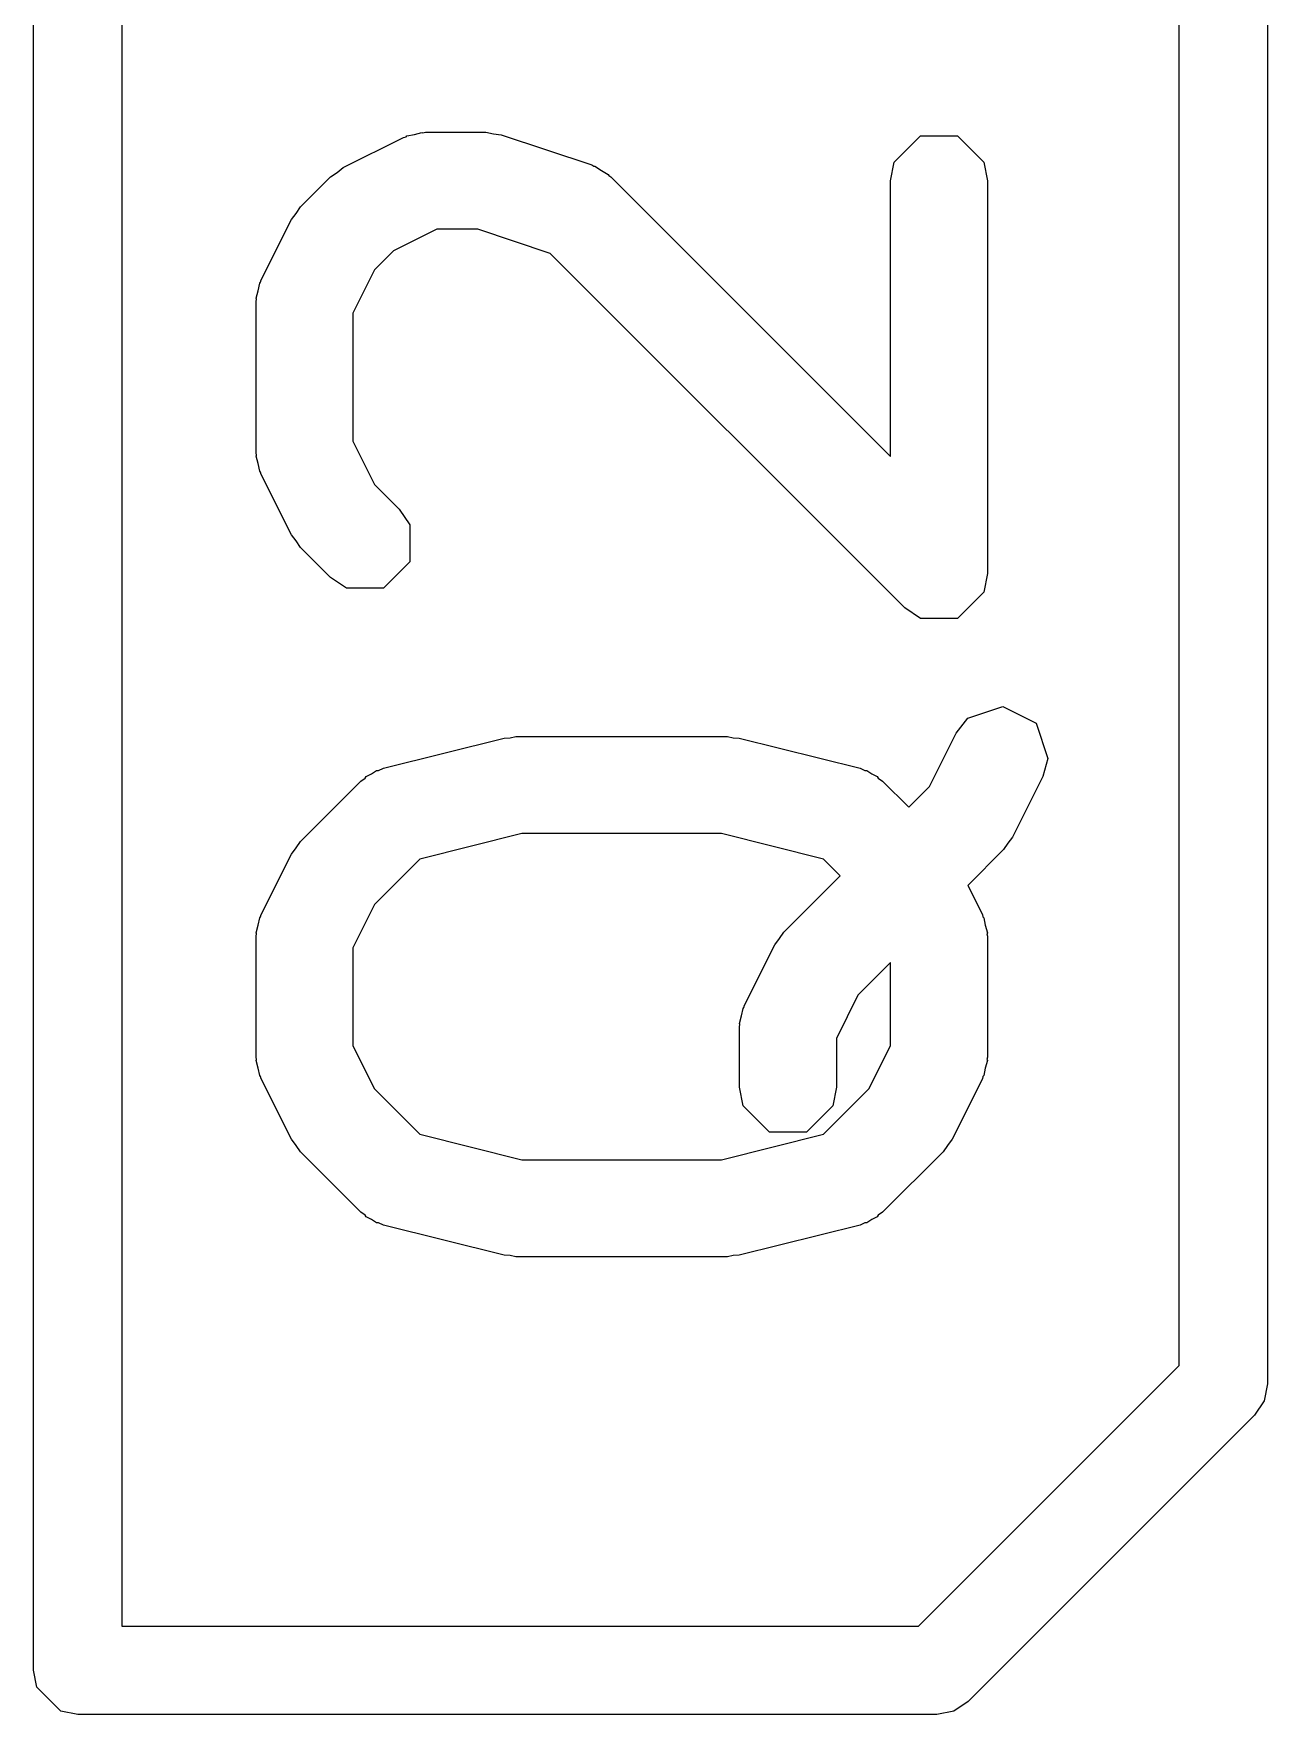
# Model space of a CAD drawing. Header units: millimetres. Extents: x 129 to 276, y -185 to -58.
# Drawn here: x 246.8 to 248.2, y -88 to -86.093 of the extents above; entities that cross this region are included whole.
import ezdxf

# ---------------------------------------------------------------- set-up
doc = ezdxf.new("R2010")
doc.units = ezdxf.units.MM
doc.layers.add('F.Fab', color=9, linetype='CONTINUOUS', true_color=0xafafaf)

msp = doc.modelspace()

# ---------------------------------------------------------------- linework, layer by layer
at = {"layer": 'F.Fab', "linetype": 'CONTINUOUS'}
for p, q in [((248.2, -85.05), (248.2, -87.625)), ((248.1, -87.604289), (248.1, -85.1)), ((246.9, -85.655576), (246.9, -87.9)), ((246.8, -87.95), (246.8, -85.704713)), ((247.15134, -86.245092), (247.219911, -86.210806)), ((247.219911, -86.210806), (247.222567, -86.210078)), ((247.222567, -86.210078), (247.22346, -86.209186)), ((247.22346, -86.209186), (247.232111, -86.207465)), ((247.232111, -86.207465), (247.240609, -86.205138)), ((247.240609, -86.205138), (247.241805, -86.205536)), ((247.241805, -86.205536), (247.244508, -86.204999)), ((247.244508, -86.204999), (247.31308, -86.204999)), ((247.31308, -86.204999), (247.321724, -86.206718)), ((247.321724, -86.206718), (247.330473, -86.207821)), ((247.330473, -86.207821), (247.43333, -86.242107)), ((247.776552, -86.238951), (247.806317, -86.209186)), ((247.806317, -86.209186), (247.848413, -86.209186)), ((247.848413, -86.209186), (247.878178, -86.238951)), ((247.137046, -86.255394), (247.144383, -86.250491)), ((247.144383, -86.250491), (247.15134, -86.245092)), ((247.43333, -86.242107), (247.435724, -86.243472)), ((247.435724, -86.243472), (247.436984, -86.243472)), ((247.436984, -86.243472), (247.44431, -86.248367)), ((247.44431, -86.248367), (247.451974, -86.252736)), ((247.772365, -86.259999), (247.776552, -86.238951)), ((247.878178, -86.238951), (247.882365, -86.259999)), ((247.10276, -86.28968), (247.137046, -86.255394)), ((247.451974, -86.252736), (247.452537, -86.253863)), ((247.452537, -86.253863), (247.454828, -86.255394)), ((247.454828, -86.255394), (247.772365, -86.572931)), ((247.772365, -86.572931), (247.772365, -86.259999)), ((247.882365, -86.259999), (247.882365, -86.705713)), ((247.058172, -86.372545), (247.092458, -86.303974)), ((247.092458, -86.303974), (247.09786, -86.297013)), ((247.09786, -86.297013), (247.10276, -86.28968)), ((247.257491, -86.314999), (247.208518, -86.339485)), ((247.304153, -86.314999), (247.257491, -86.314999)), ((247.386227, -86.342357), (247.304153, -86.314999)), ((247.208518, -86.339485), (247.186851, -86.361152)), ((247.788474, -86.744604), (247.386227, -86.342357)), ((247.186851, -86.361152), (247.162365, -86.410125)), ((247.054831, -86.384745), (247.056552, -86.376094)), ((247.056552, -86.376094), (247.057444, -86.375201)), ((247.057444, -86.375201), (247.058172, -86.372545)), ((247.052365, -86.397142), (247.052902, -86.394439)), ((247.052365, -86.568571), (247.052365, -86.397142)), ((247.052504, -86.393243), (247.054831, -86.384745)), ((247.052902, -86.394439), (247.052504, -86.393243)), ((247.162365, -86.410125), (247.162365, -86.555587)), ((247.162365, -86.555587), (247.186851, -86.60456)), ((247.052902, -86.571273), (247.052365, -86.568571)), ((247.052504, -86.57247), (247.052902, -86.571273)), ((247.054831, -86.580967), (247.052504, -86.57247)), ((247.056552, -86.589619), (247.054831, -86.580967)), ((247.057444, -86.590511), (247.056552, -86.589619)), ((247.058172, -86.593168), (247.057444, -86.590511)), ((247.092458, -86.661739), (247.058172, -86.593168)), ((247.186851, -86.60456), (247.214828, -86.632537)), ((247.214828, -86.632537), (247.226751, -86.650381)), ((247.226751, -86.650381), (247.226751, -86.692475)), ((247.09786, -86.668699), (247.092458, -86.661739)), ((247.10276, -86.676033), (247.09786, -86.668699)), ((247.137046, -86.710319), (247.10276, -86.676033)), ((247.226751, -86.692475), (247.196984, -86.722242)), ((247.882365, -86.705713), (247.878178, -86.726761)), ((247.15489, -86.722242), (247.137046, -86.710319)), ((247.196984, -86.722242), (247.15489, -86.722242)), ((247.878178, -86.726761), (247.848413, -86.756526)), ((247.806314, -86.756523), (247.788474, -86.744604)), ((247.806317, -86.756526), (247.806314, -86.756523)), ((247.806318, -86.756526), (247.806317, -86.756526)), ((247.848412, -86.756526), (247.806318, -86.756526)), ((247.848413, -86.756526), (247.848412, -86.756526)), ((247.859902, -86.869878), (247.899836, -86.856566)), ((247.899836, -86.856566), (247.937487, -86.875393)), ((247.846744, -86.886831), (247.859902, -86.869878)), ((247.937487, -86.875393), (247.950798, -86.915327)), ((247.196883, -86.926641), (247.334026, -86.892356)), ((247.334026, -86.892356), (247.340757, -86.892028)), ((247.340757, -86.892028), (247.347365, -86.890714)), ((247.347365, -86.890714), (247.587365, -86.890714)), ((247.587365, -86.890714), (247.593972, -86.892028)), ((247.593972, -86.892028), (247.600704, -86.892356)), ((247.600704, -86.892356), (247.737848, -86.926641)), ((247.81645, -86.947418), (247.846744, -86.886831)), ((247.950798, -86.915327), (247.94513, -86.936025)), ((247.176284, -86.937798), (247.177479, -86.935808)), ((247.177479, -86.935808), (247.183572, -86.932929)), ((247.183572, -86.932929), (247.189175, -86.929186)), ((247.189175, -86.929186), (247.191496, -86.929185)), ((247.191496, -86.929185), (247.196883, -86.926641)), ((247.737848, -86.926641), (247.743235, -86.929186)), ((247.743235, -86.929186), (247.745555, -86.929186)), ((247.745555, -86.929186), (247.751155, -86.932927)), ((247.751155, -86.932927), (247.757252, -86.935808)), ((247.757252, -86.935808), (247.758446, -86.937799)), ((247.94513, -86.936025), (247.910844, -87.004596)), ((247.10276, -87.00968), (247.171331, -86.941108)), ((247.171331, -86.941108), (247.176284, -86.937798)), ((247.758446, -86.937799), (247.763399, -86.941108)), ((247.763399, -86.941108), (247.793079, -86.970788)), ((247.793079, -86.970788), (247.81645, -86.947418)), ((247.097857, -87.017017), (247.10276, -87.00968)), ((247.354137, -87.000714), (247.238339, -87.029662)), ((247.580594, -87.000714), (247.354137, -87.000714)), ((247.696389, -87.029662), (247.580594, -87.000714)), ((247.90544, -87.011558), (247.900542, -87.018889)), ((247.910844, -87.004596), (247.90544, -87.011558)), ((247.058172, -87.092545), (247.092458, -87.023974)), ((247.092458, -87.023974), (247.097857, -87.017017)), ((247.238339, -87.029662), (247.186852, -87.081151)), ((247.715297, -87.04857), (247.696389, -87.029662)), ((247.900542, -87.018889), (247.860001, -87.05943)), ((247.651331, -87.112537), (247.715297, -87.04857)), ((247.860001, -87.05943), (247.876558, -87.092545)), ((247.186852, -87.081151), (247.162365, -87.130125)), ((247.052504, -87.113243), (247.054831, -87.104745)), ((247.054831, -87.104745), (247.056552, -87.096094)), ((247.056552, -87.096094), (247.057444, -87.095201)), ((247.057444, -87.095201), (247.058172, -87.092545)), ((247.876558, -87.092545), (247.877285, -87.095201)), ((247.877285, -87.095201), (247.878178, -87.096094)), ((247.878178, -87.096094), (247.879899, -87.104747)), ((247.879899, -87.104747), (247.882226, -87.113244)), ((247.052365, -87.117142), (247.052902, -87.114439)), ((247.052365, -87.254285), (247.052365, -87.117142)), ((247.052902, -87.114439), (247.052504, -87.113243)), ((247.606743, -87.195403), (247.641028, -87.126832)), ((247.641028, -87.126832), (247.646434, -87.119865)), ((247.646434, -87.119865), (247.651331, -87.112537)), ((247.882226, -87.113244), (247.881827, -87.114439)), ((247.881827, -87.114439), (247.882365, -87.117142)), ((247.882365, -87.117142), (247.882365, -87.254285)), ((247.162365, -87.130125), (247.162365, -87.241301)), ((247.772365, -87.147067), (247.735423, -87.184008)), ((247.772365, -87.241301), (247.772365, -87.147067)), ((247.735423, -87.184008), (247.710937, -87.232982)), ((247.603404, -87.207592), (247.605124, -87.198951)), ((247.605124, -87.198951), (247.606015, -87.198059)), ((247.606015, -87.198059), (247.606743, -87.195403)), ((247.600937, -87.219999), (247.601474, -87.217298)), ((247.600937, -87.288571), (247.600937, -87.219999)), ((247.601075, -87.216101), (247.603404, -87.207592)), ((247.601474, -87.217298), (247.601075, -87.216101)), ((247.162365, -87.241301), (247.186853, -87.290277)), ((247.710937, -87.232982), (247.710937, -87.288571)), ((247.747876, -87.290278), (247.772365, -87.241301)), ((247.052902, -87.256987), (247.052365, -87.254285)), ((247.052504, -87.258183), (247.052902, -87.256987)), ((247.05483, -87.266679), (247.052504, -87.258183)), ((247.882226, -87.258183), (247.879898, -87.266684)), ((247.882365, -87.254285), (247.881827, -87.256987)), ((247.881827, -87.256987), (247.882226, -87.258183)), ((247.056552, -87.275333), (247.05483, -87.266679)), ((247.057444, -87.276225), (247.056552, -87.275333)), ((247.058172, -87.278882), (247.057444, -87.276225)), ((247.092458, -87.347454), (247.058172, -87.278882)), ((247.876559, -87.278882), (247.842274, -87.347453)), ((247.877286, -87.276224), (247.876559, -87.278882)), ((247.878178, -87.275333), (247.877286, -87.276224)), ((247.879898, -87.266684), (247.878178, -87.275333)), ((247.186853, -87.290277), (247.23834, -87.341764)), ((247.605124, -87.309619), (247.600937, -87.288571)), ((247.696389, -87.341764), (247.747876, -87.290278)), ((247.710937, -87.288571), (247.70675, -87.309619)), ((247.634889, -87.339384), (247.605124, -87.309619)), ((247.70675, -87.309619), (247.676985, -87.339384)), ((247.09786, -87.354414), (247.092458, -87.347454)), ((247.10276, -87.361748), (247.09786, -87.354414)), ((247.23834, -87.341764), (247.354137, -87.370714)), ((247.580593, -87.370714), (247.696389, -87.341764)), ((247.676985, -87.339384), (247.634889, -87.339384)), ((247.836867, -87.354419), (247.831971, -87.361748)), ((247.842274, -87.347453), (247.836867, -87.354419)), ((247.171331, -87.430319), (247.10276, -87.361748)), ((247.354137, -87.370714), (247.580593, -87.370714)), ((247.831971, -87.361748), (247.763399, -87.430319)), ((247.176283, -87.433627), (247.171331, -87.430319)), ((247.763399, -87.430319), (247.758446, -87.433628)), ((247.177478, -87.435619), (247.176283, -87.433627)), ((247.183574, -87.438499), (247.177478, -87.435619)), ((247.189175, -87.442241), (247.183574, -87.438499)), ((247.191495, -87.442241), (247.189175, -87.442241)), ((247.196882, -87.444786), (247.191495, -87.442241)), ((247.334026, -87.479072), (247.196882, -87.444786)), ((247.737848, -87.444786), (247.600705, -87.479072)), ((247.743233, -87.442241), (247.737848, -87.444786)), ((247.745555, -87.442242), (247.743233, -87.442241)), ((247.751159, -87.438497), (247.745555, -87.442242)), ((247.757252, -87.435619), (247.751159, -87.438497)), ((247.758446, -87.433628), (247.757252, -87.435619)), ((247.340757, -87.479399), (247.334026, -87.479072)), ((247.347365, -87.480714), (247.340757, -87.479399)), ((247.587365, -87.480714), (247.347365, -87.480714)), ((247.593972, -87.479399), (247.587365, -87.480714)), ((247.600705, -87.479072), (247.593972, -87.479399)), ((247.80429, -87.9), (248.1, -87.604289)), ((248.2, -87.625), (248.196194, -87.644134)), ((248.185355, -87.660356), (247.860355, -87.985355)), ((248.196194, -87.644135), (248.185355, -87.660356)), ((248.196194, -87.644134), (248.196194, -87.644135)), ((246.9, -87.9), (247.80429, -87.9)), ((246.803806, -87.969134), (246.8, -87.95)), ((246.830866, -87.996194), (246.803806, -87.969134)), ((247.860355, -87.985355), (247.844134, -87.996194)), ((246.85, -88), (246.830866, -87.996194)), ((247.825, -88), (246.85, -88)), ((247.844134, -87.996194), (247.825, -88))]:
    msp.add_line(p, q, dxfattribs=at)

doc.saveas('drawing.dxf')
